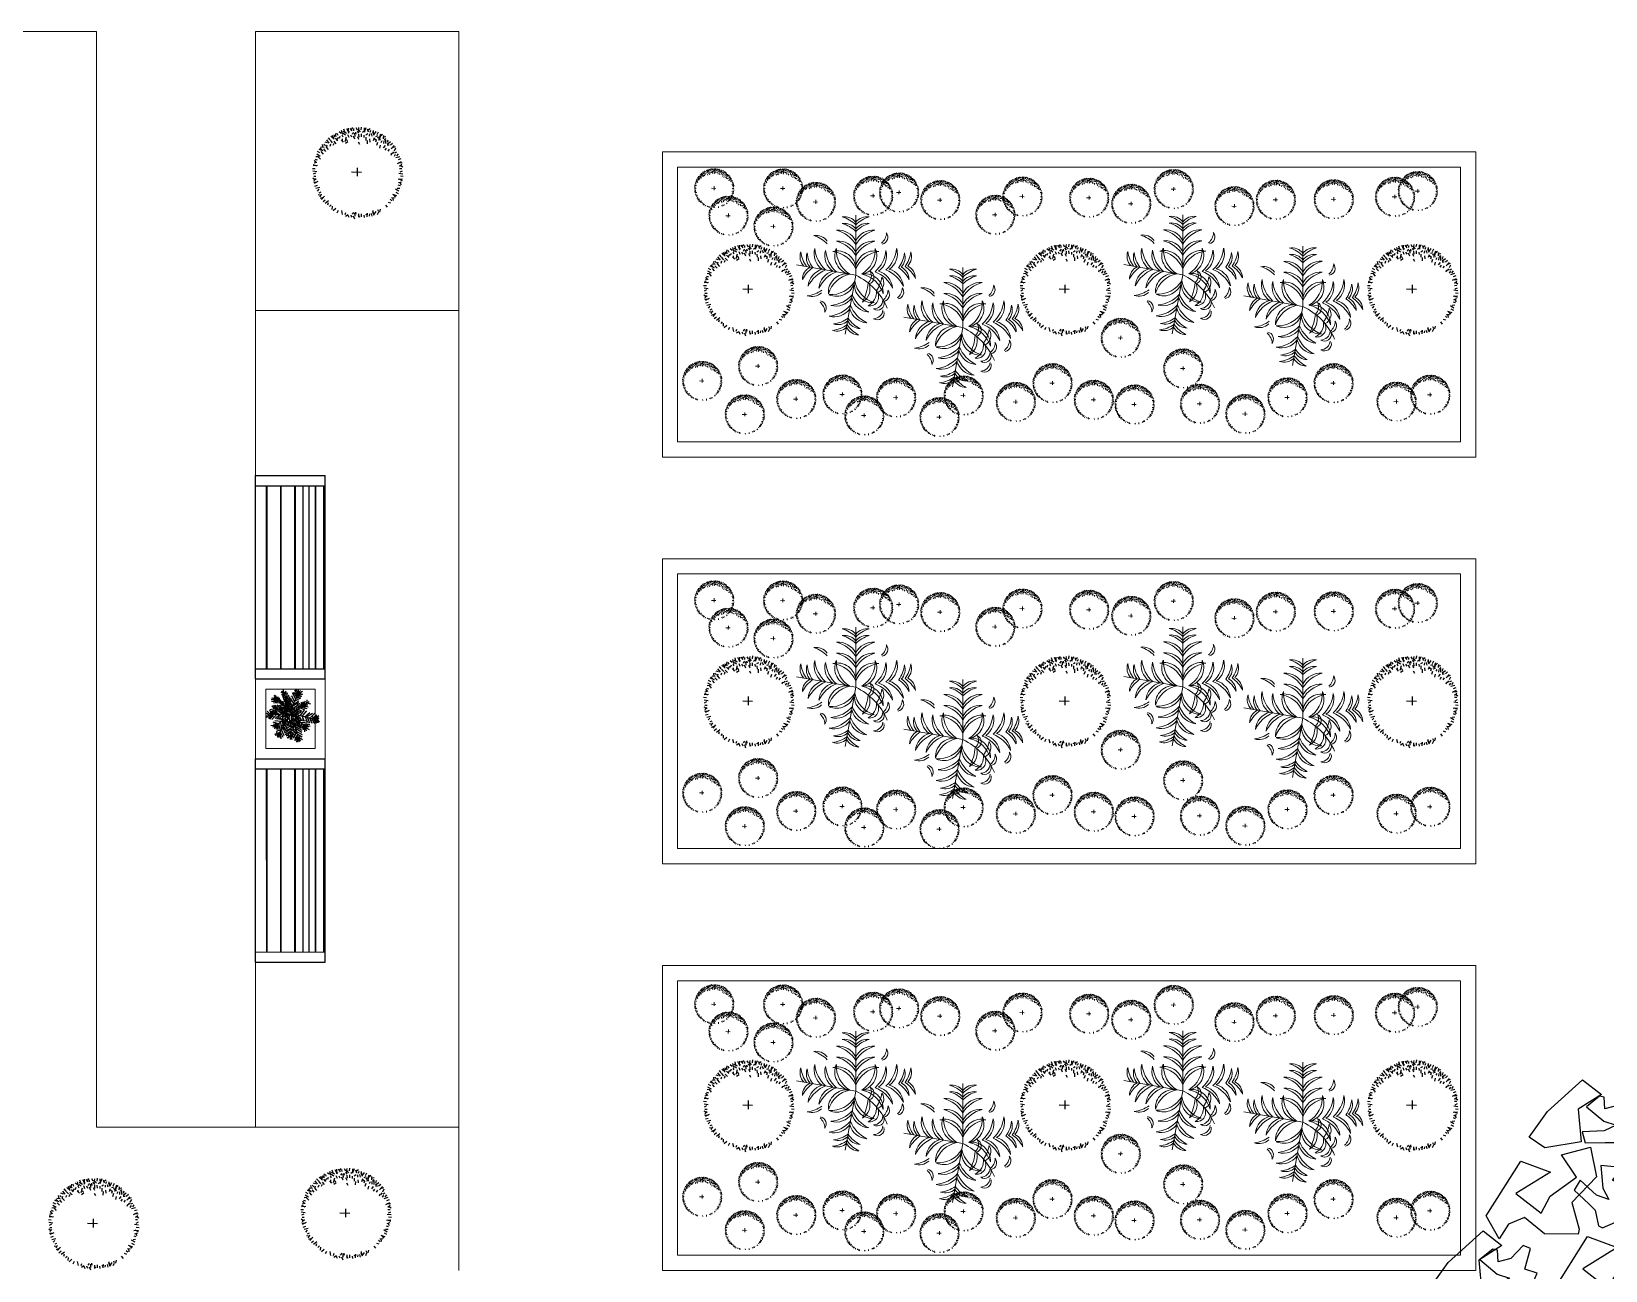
# Model space of a CAD drawing. Header units: millimetres. Extents: x 216896 to 446004, y 63591 to 243769.
# Drawn here: x 372649 to 388128, y 91321 to 103506 of the extents above; entities that cross this region are included whole.
import ezdxf

# ---------------------------------------------------------------- set-up
doc = ezdxf.new("R2010")
doc.units = ezdxf.units.MM
doc.layers.add('1_furn', color=26, linetype='Continuous')
doc.layers.add('concr. box', color=250, linetype='Continuous', lineweight=20)
doc.layers.add('trees 1', color=84, linetype='Continuous', lineweight=5)
doc.layers.add('green', color=7, linetype='Continuous', true_color=0x45e718)
doc.layers.add('trees', color=7, linetype='Continuous', true_color=0x547000)
doc.layers.add('line pedestr', color=7, linetype='Continuous', lineweight=5, true_color=0x1c1c1c)
doc.layers.add('trees 2', color=7, linetype='Continuous', lineweight=5, true_color=0x91c200)

# ---------------------------------------------------------------- blocks, each defined once
blk = doc.blocks.new('BRANCHO1', base_point=(16.66, 36.12))
for p, q in [((16.573, 36.1498), (16.6363, 36.2083)), ((16.6363, 36.2083), (16.6707, 36.1837)), ((16.7024, 36.1683), (16.6909, 36.2022)), ((16.6909, 36.2022), (16.7311, 36.2022)), ((16.7311, 36.2022), (16.7283, 36.1621)), ((16.6707, 36.1837), (16.619, 36.1683)), ((16.619, 36.1683), (16.6449, 36.1344)), ((16.6622, 36.1529), (16.7024, 36.1683)), ((16.5817, 36.1159), (16.573, 36.1498)), ((16.6449, 36.1344), (16.6622, 36.1529)), ((16.7283, 36.1621), (16.688, 36.1375)), ((16.5989, 36.1313), (16.5817, 36.1159)), ((16.6219, 36.1344), (16.5989, 36.1313)), ((16.642, 36.1067), (16.6219, 36.1344)), ((16.688, 36.1375), (16.688, 36.1005)), ((16.6851, 36.0944), (16.642, 36.1067)), ((16.688, 36.1005), (16.6851, 36.0944))]:
    blk.add_line(p, q)
blk = doc.blocks.new('BRANCHO2', base_point=(16.83, 36.07))
for p, q in [((16.7826, 36.0972), (16.8244, 36.1012)), ((16.7857, 36.0721), (16.7826, 36.0972)), ((16.8244, 36.1012), (16.8867, 36.0942)), ((16.8867, 36.0942), (16.8887, 36.0624)), ((16.8235, 36.041), (16.7857, 36.0721)), ((16.8534, 36.0726), (16.8235, 36.041)), ((16.8887, 36.0624), (16.8534, 36.0726))]:
    blk.add_line(p, q)
blk = doc.blocks.new('BRANCHO3', base_point=(16.71, 35.96))
for p, q in [((16.6899, 36.0349), (16.6698, 36.0256)), ((16.6698, 36.0256), (16.687, 36.001)), ((16.6956, 36.0318), (16.6899, 36.0349)), ((16.6927, 36.0165), (16.6956, 36.0318)), ((16.7301, 36.0288), (16.71, 36.0165)), ((16.7243, 35.9979), (16.7387, 36.0226)), ((16.7387, 36.0226), (16.7301, 36.0288)), ((16.687, 36.001), (16.7014, 35.9918)), ((16.71, 36.0165), (16.6927, 36.0165)), ((16.6554, 35.9949), (16.6554, 35.9795)), ((16.6841, 35.9887), (16.6554, 35.9949)), ((16.6554, 35.9795), (16.6812, 35.9733)), ((16.7014, 35.9918), (16.6841, 35.9887)), ((16.7387, 35.9887), (16.7243, 35.9979)), ((16.7243, 35.9702), (16.7387, 35.9887)), ((16.6812, 35.9733), (16.6927, 35.9702)), ((16.6927, 35.9702), (16.7071, 35.9548)), ((16.7128, 35.9548), (16.7243, 35.9702)), ((16.7071, 35.9548), (16.7128, 35.9548))]:
    blk.add_line(p, q)
blk = doc.blocks.new('A$C1C0644A9')
at = {"color": 0, "linetype": 'ByBlock', "xscale": 12, "yscale": 12, "zscale": 12}
for name, p, rotation in [('BRANCHO3', (1.77, 6.02), 315.0000000000102), ('BRANCHO2', (-2.07, 6.02), 33.69006752598449), ('BRANCHO2', (3.81, 4.94), 33.69006752598449), ('BRANCHO3', (-1.95, 4.34), 315.0000000000102), ('BRANCHO2', (0.09, 4.82), 33.69006752598449), ('BRANCHO3', (2.37, 3.98), 315.0000000000102), ('BRANCHO2', (-4.23, 4.1), 33.69006752598449), ('BRANCHO3', (1.29, 3.5), 315.0000000000102), ('BRANCHO3', (3.21, 3.5), 315.0000000000102), ('BRANCHO3', (2.73, 2.9), 315.0000000000102), ('BRANCHO3', (4.05, 2.54), 315.0000000000102), ('BRANCHO2', (1.77, 2.78), 33.69006752598449), ('BRANCHO3', (-4.71, 1.22), 315.0000000000102), ('BRANCHO3', (-6.39, 1.1), 315.0000000000102), ('BRANCHO2', (5.85, 1.34), 33.69006752598449), ('BRANCHO3', (-2.79, 0.62), 315.0000000000102), ('BRANCHO2', (-5.55, 0.5), 33.69006752598449), ('BRANCHO3', (4.29, 0.02), 315.0000000000102), ('BRANCHO3', (5.61, -1.54), 315.0000000000102), ('BRANCHO2', (-1.71, -1.66), 33.69006752598449), ('BRANCHO3', (-1.35, -2.38), 315.0000000000102), ('BRANCHO3', (5.73, -2.5), 315.0000000000102), ('BRANCHO2', (-4.83, -2.62), 33.69006752598449), ('BRANCHO2', (5.13, -2.86), 33.69006752598449), ('BRANCHO2', (2.61, -4.66), 33.69006752598449), ('BRANCHO2', (-2.19, -5.26), 33.69006752598449), ('BRANCHO2', (2.85, -5.26), 33.69006752598449)]:
    blk.add_blockref(name, p, dxfattribs=dict(at, rotation=rotation))
for name, p in [('BRANCHO3', (1.17, 6.14)), ('BRANCHO3', (-1.23, 5.42)), ('BRANCHO3', (3.57, 5.42)), ('BRANCHO1', (1.77, 5.06)), ('BRANCHO1', (-2.67, 4.58)), ('BRANCHO1', (4.77, 4.1)), ('BRANCHO3', (0.93, 4.1)), ('BRANCHO3', (-3.51, 3.5)), ('BRANCHO3', (-4.83, 3.14)), ('BRANCHO1', (-1.95, 3.14)), ('BRANCHO3', (5.25, 2.9)), ('BRANCHO1', (-3.63, 2.3)), ('BRANCHO1', (-5.19, 1.94)), ('BRANCHO3', (5.61, 1.94)), ('BRANCHO1', (-1.47, 1.7)), ('BRANCHO1', (2.97, 1.46)), ('BRANCHO3', (4.65, 1.46)), ('BRANCHO2', (0.57, 1.1)), ('BRANCHO2', (-3.99, 0.74)), ('BRANCHO1', (3.09, 0.14)), ('BRANCHO3', (-5.07, -0.1)), ('BRANCHO1', (6.21, -0.1)), ('BRANCHO2', (-3.51, 0.02)), ('BRANCHO1', (-5.07, -0.94)), ('BRANCHO3', (-2.31, -0.82)), ('BRANCHO1', (5.01, -1.06)), ('BRANCHO2', (2.61, -0.94)), ('BRANCHO3', (-2.31, -1.66)), ('BRANCHO3', (-5.79, -2.38)), ('BRANCHO2', (-4.59, -1.78)), ('BRANCHO1', (3.93, -2.38)), ('BRANCHO2', (-2.67, -2.38)), ('BRANCHO3', (-3.99, -3.34)), ('BRANCHO1', (-2.79, -3.7)), ('BRANCHO1', (-0.87, -3.94)), ('BRANCHO2', (3.93, -3.34)), ('BRANCHO1', (-4.83, -4.3)), ('BRANCHO2', (2.13, -3.94)), ('BRANCHO3', (3.93, -4.66)), ('BRANCHO1', (-3.27, -5.02)), ('BRANCHO3', (-1.11, -5.5)), ('BRANCHO3', (-0.39, -6.1)), ('BRANCHO2', (0.57, -5.86))]:
    blk.add_blockref(name, p, dxfattribs=at)
blk = doc.blocks.new('arbor2')
at = {"color": 0}
for p, q in [((-0.293, 0.325), (-0.286, 0.295)), ((-0.286, 0.339), (-0.258, 0.319)), ((-0.253, 0.308), (-0.272, 0.347)), ((-0.236, 0.344), (-0.252, 0.367)), ((-0.202, 0.344), (-0.227, 0.376)), ((-0.201, 0.363), (-0.202, 0.388)), ((-0.168, 0.375), (-0.178, 0.394)), ((-0.146, 0.414), (-0.151, 0.384)), ((-0.134, 0.423), (-0.115, 0.394)), ((-0.086, 0.409), (-0.092, 0.437)), ((-0.034, 0.436), (-0.053, 0.401)), ((-0.011, 0.412), (-0.013, 0.433)), ((-0.003, 0.444), (0.017, 0.422)), ((0.035, 0.449), (0.017, 0.426)), ((0.062, 0.439), (0.046, 0.421)), ((0.057, 0.408), (0.066, 0.388)), ((0.093, 0.45), (0.074, 0.424)), ((0.088, 0.422), (0.079, 0.391)), ((0.094, 0.399), (0.085, 0.38)), ((0.116, 0.401), (0.133, 0.419)), ((0.128, 0.421), (0.119, 0.39)), ((0.151, 0.41), (0.143, 0.382)), ((0.18, 0.409), (0.171, 0.388)), ((0.186, 0.379), (0.202, 0.363)), ((0.206, 0.396), (0.199, 0.362)), ((0.224, 0.383), (0.222, 0.362)), ((0.251, 0.376), (0.238, 0.353)), ((0.269, 0.364), (0.247, 0.334)), ((0.256, 0.344), (0.247, 0.321)), ((0.264, 0.361), (0.276, 0.322)), ((0.285, 0.301), (0.298, 0.317)), ((0.296, 0.348), (0.302, 0.321)), ((0.314, 0.318), (0.312, 0.289)), ((-0.41, 0.164), (-0.383, 0.173)), ((-0.395, 0.187), (-0.378, 0.162)), ((-0.394, 0.202), (-0.36, 0.195)), ((-0.352, 0.187), (-0.385, 0.215)), ((-0.35, 0.226), (-0.373, 0.241)), ((-0.319, 0.239), (-0.354, 0.259)), ((-0.325, 0.257), (-0.335, 0.279)), ((-0.316, 0.309), (-0.287, 0.308)), ((-0.299, 0.281), (-0.315, 0.294)), ((0.348, 0.238), (0.371, 0.254)), ((0.367, 0.203), (0.392, 0.204)), ((0.38, 0.17), (0.398, 0.18)), ((0.412, 0.175), (0.399, 0.148)), ((-0.442, -0.007), (-0.42, 0.012)), ((-0.441, 0.035), (-0.407, 0.041)), ((-0.397, 0.036), (-0.438, 0.051)), ((-0.41, 0.074), (-0.437, 0.079)), ((-0.437, 0.02), (-0.411, 0.004)), ((-0.386, 0.098), (-0.426, 0.102)), ((-0.398, 0.112), (-0.417, 0.129)), ((-0.384, 0.144), (-0.404, 0.15)), ((0.039, -0.009), (-0.056, 0.013)), ((0.01, 0.036), (-0.012, -0.045)), ((0.387, 0.117), (0.431, 0.12)), ((0.418, 0.148), (0.388, 0.153)), ((0.428, 0.136), (0.398, 0.118)), ((0.401, 0.057), (0.44, 0.068)), ((0.413, 0.088), (0.441, 0.094)), ((0.416, 0.013), (0.437, 0.015)), ((0.417, 0.049), (0.441, 0.04)), ((0.448, 0.005), (0.427, -0.015)), ((-0.411, -0.051), (-0.434, -0.042)), ((-0.407, -0.09), (-0.434, -0.096)), ((-0.394, -0.059), (-0.433, -0.07)), ((-0.41, -0.015), (-0.431, -0.017)), ((-0.38, -0.119), (-0.424, -0.122)), ((-0.421, -0.138), (-0.392, -0.12)), ((-0.385, -0.032), (-0.412, -0.05)), ((-0.412, -0.15), (-0.381, -0.155)), ((-0.406, -0.177), (-0.393, -0.151)), ((-0.37, -0.089), (-0.397, -0.106)), ((-0.353, -0.121), (-0.38, -0.139)), ((-0.333, -0.145), (-0.36, -0.163)), ((0.39, -0.146), (0.41, -0.152)), ((0.393, -0.1), (0.433, -0.104)), ((0.403, -0.039), (0.444, -0.053)), ((0.405, -0.114), (0.423, -0.131)), ((0.448, -0.037), (0.414, -0.043)), ((0.416, -0.076), (0.444, -0.081)), ((0.443, -0.022), (0.417, -0.006)), ((-0.373, -0.172), (-0.391, -0.182)), ((-0.36, -0.205), (-0.385, -0.206)), ((-0.342, -0.207), (-0.374, -0.232)), ((-0.342, -0.24), (-0.365, -0.256)), ((-0.36, -0.163), (-0.359, -0.185)), ((-0.306, -0.257), (-0.345, -0.276)), ((-0.312, -0.219), (-0.339, -0.237)), ((-0.336, -0.29), (-0.317, -0.262)), ((-0.328, -0.181), (-0.326, -0.203)), ((-0.323, -0.297), (-0.293, -0.29)), ((-0.319, -0.269), (-0.301, -0.298)), ((-0.307, -0.32), (-0.306, -0.291)), ((-0.275, -0.22), (-0.302, -0.237)), ((-0.299, -0.198), (-0.297, -0.22)), ((-0.269, -0.252), (-0.296, -0.27)), ((-0.279, -0.303), (-0.292, -0.319)), ((-0.271, -0.283), (-0.278, -0.256)), ((-0.258, -0.28), (-0.256, -0.302)), ((-0.226, -0.301), (-0.241, -0.316)), ((-0.209, -0.253), (-0.236, -0.27)), ((-0.232, -0.28), (-0.223, -0.256)), ((-0.174, -0.275), (-0.2, -0.289)), ((-0.197, -0.28), (-0.199, -0.26)), ((-0.197, -0.29), (-0.195, -0.312)), ((-0.188, -0.248), (-0.169, -0.27)), ((-0.11, -0.309), (-0.13, -0.335)), ((-0.07, -0.292), (-0.053, -0.274)), ((0.021, -0.297), (0.013, -0.33)), ((0.114, -0.308), (0.116, -0.34)), ((0.151, -0.288), (0.15, -0.318)), ((0.184, -0.301), (0.196, -0.328)), ((0.207, -0.283), (0.214, -0.306)), ((0.237, -0.282), (0.244, -0.304)), ((0.275, -0.252), (0.276, -0.274)), ((0.286, -0.267), (0.293, -0.289)), ((0.3, -0.327), (0.293, -0.297)), ((0.305, -0.283), (0.322, -0.296)), ((0.309, -0.248), (0.316, -0.271)), ((0.325, -0.241), (0.36, -0.261)), ((0.331, -0.259), (0.341, -0.282)), ((0.356, -0.228), (0.38, -0.243)), ((0.358, -0.189), (0.391, -0.218)), ((0.4, -0.204), (0.367, -0.197)), ((0.402, -0.189), (0.384, -0.164)), ((0.417, -0.166), (0.389, -0.176)), ((-0.254, -0.329), (-0.277, -0.339)), ((-0.237, -0.323), (-0.257, -0.358)), ((-0.204, -0.344), (-0.24, -0.353)), ((-0.224, -0.354), (-0.239, -0.378)), ((-0.21, -0.324), (-0.234, -0.333)), ((-0.184, -0.356), (-0.213, -0.389)), ((-0.2, -0.398), (-0.192, -0.364)), ((-0.187, -0.352), (-0.182, -0.372)), ((-0.169, -0.31), (-0.186, -0.334)), ((-0.185, -0.4), (-0.16, -0.382)), ((-0.162, -0.415), (-0.171, -0.387)), ((-0.142, -0.321), (-0.158, -0.338)), ((-0.142, -0.388), (-0.148, -0.408)), ((-0.146, -0.351), (-0.137, -0.372)), ((-0.109, -0.403), (-0.127, -0.421)), ((-0.115, -0.337), (-0.125, -0.368)), ((-0.109, -0.36), (-0.118, -0.379)), ((-0.086, -0.376), (-0.106, -0.393)), ((-0.074, -0.393), (-0.105, -0.414)), ((-0.096, -0.391), (-0.1, -0.431)), ((-0.07, -0.318), (-0.089, -0.34)), ((-0.075, -0.339), (-0.084, -0.369)), ((-0.072, -0.414), (-0.076, -0.442)), ((-0.052, -0.349), (-0.061, -0.377)), ((-0.056, -0.395), (-0.043, -0.412)), ((-0.034, -0.401), (-0.048, -0.442)), ((-0.033, -0.446), (-0.038, -0.412)), ((-0.024, -0.35), (-0.032, -0.372)), ((-0.018, -0.441), (-0.002, -0.415)), ((-0.017, -0.38), (-0.002, -0.396)), ((0.009, -0.446), (-0.01, -0.424)), ((0.002, -0.328), (-0.007, -0.359)), ((0.017, -0.414), (0.02, -0.435)), ((0.021, -0.376), (0.018, -0.397)), ((0.043, -0.322), (0.032, -0.35)), ((0.048, -0.383), (0.034, -0.406)), ((0.065, -0.395), (0.043, -0.425)), ((0.053, -0.415), (0.044, -0.439)), ((0.061, -0.399), (0.072, -0.437)), ((0.07, -0.346), (0.072, -0.375)), ((0.075, -0.366), (0.098, -0.355)), ((0.083, -0.39), (0.1, -0.402)), ((0.092, -0.411), (0.098, -0.439)), ((0.097, -0.337), (0.097, -0.36)), ((0.1, -0.391), (0.113, -0.375)), ((0.114, -0.363), (0.134, -0.373)), ((0.122, -0.385), (0.124, -0.428)), ((0.14, -0.425), (0.122, -0.396)), ((0.128, -0.375), (0.126, -0.404)), ((0.148, -0.346), (0.153, -0.367)), ((0.152, -0.416), (0.157, -0.386)), ((0.179, -0.41), (0.153, -0.397)), ((0.176, -0.344), (0.171, -0.37)), ((0.174, -0.377), (0.184, -0.396)), ((0.196, -0.349), (0.186, -0.384)), ((0.208, -0.365), (0.208, -0.39)), ((0.209, -0.346), (0.234, -0.378)), ((0.211, -0.338), (0.231, -0.343)), ((0.242, -0.346), (0.259, -0.369)), ((0.259, -0.31), (0.279, -0.349)), ((0.292, -0.341), (0.264, -0.321))]:
    blk.add_line(p, q, dxfattribs=at)
blk = doc.blocks.new('arber')
at = {"layer": 'trees 2'}
for p, q in [((-0.1, 0.15), (-0.107, 0.161)), ((-0.085, 0.151), (-0.096, 0.164)), ((-0.085, 0.159), (-0.085, 0.17)), ((-0.07, 0.164), (-0.074, 0.172)), ((-0.06, 0.181), (-0.062, 0.168)), ((-0.055, 0.185), (-0.047, 0.173)), ((-0.034, 0.179), (-0.037, 0.191)), ((-0.017, 0.181), (-0.013, 0.191)), ((-0.001, 0.18), (-0.002, 0.19)), ((0.003, 0.195), (0.011, 0.185)), ((0.055, 0.175), (0.062, 0.183)), ((0.095, 0.173), (0.091, 0.159)), ((-0.191, -0.004), (-0.181, 0.005)), ((-0.19, 0.014), (-0.175, 0.017)), ((-0.176, 0.032), (-0.189, 0.034)), ((-0.171, 0.015), (-0.189, 0.021)), ((-0.188, 0.008), (-0.177, 0.001)), ((-0.166, 0.042), (-0.184, 0.044)), ((-0.171, 0.048), (-0.179, 0.056)), ((-0.177, 0.071), (-0.165, 0.075)), ((-0.165, 0.062), (-0.174, 0.065)), ((-0.17, 0.081), (-0.162, 0.07)), ((-0.169, 0.088), (-0.155, 0.085)), ((-0.151, 0.081), (-0.165, 0.094)), ((-0.15, 0.099), (-0.161, 0.105)), ((-0.136, 0.104), (-0.152, 0.113)), ((-0.139, 0.112), (-0.144, 0.122)), ((-0.135, 0.135), (-0.122, 0.135)), ((-0.128, 0.123), (-0.135, 0.129)), ((-0.125, 0.142), (-0.122, 0.129)), ((-0.122, 0.148), (-0.11, 0.139)), ((-0.107, 0.135), (-0.116, 0.152)), ((0.021, -0.005), (-0.021, 0.005)), ((0.008, 0.015), (-0.001, -0.021)), ((0.119, 0.143), (0.129, 0.147)), ((0.129, 0.132), (0.135, 0.139)), ((0.142, 0.139), (0.141, 0.126)), ((0.157, 0.104), (0.167, 0.111)), ((0.165, 0.089), (0.176, 0.089)), ((0.171, 0.074), (0.179, 0.078)), ((0.188, 0.064), (0.174, 0.066)), ((0.174, 0.051), (0.193, 0.052)), ((0.192, 0.059), (0.179, 0.051)), ((0.185, 0.076), (0.18, 0.064)), ((0.18, 0.024), (0.197, 0.029)), ((0.186, 0.038), (0.198, 0.04)), ((0.187, 0.021), (0.198, 0.017)), ((0.187, 0.005), (0.196, 0.006)), ((0.201, 0.001), (0.192, -0.007)), ((-0.177, -0.023), (-0.187, -0.019)), ((-0.17, -0.027), (-0.187, -0.032)), ((-0.175, -0.041), (-0.187, -0.043)), ((-0.177, -0.008), (-0.186, -0.009)), ((-0.164, -0.053), (-0.183, -0.055)), ((-0.181, -0.062), (-0.169, -0.054)), ((-0.165, -0.015), (-0.177, -0.023)), ((-0.177, -0.067), (-0.164, -0.069)), ((-0.175, -0.079), (-0.169, -0.067)), ((-0.159, -0.04), (-0.171, -0.048)), ((-0.16, -0.077), (-0.168, -0.081)), ((-0.155, -0.091), (-0.166, -0.092)), ((-0.151, -0.054), (-0.163, -0.062)), ((-0.147, -0.092), (-0.161, -0.103)), ((-0.147, -0.107), (-0.157, -0.114)), ((-0.143, -0.065), (-0.155, -0.073)), ((-0.155, -0.073), (-0.154, -0.082)), ((-0.131, -0.114), (-0.148, -0.123)), ((-0.133, -0.097), (-0.145, -0.105)), ((-0.144, -0.129), (-0.135, -0.116)), ((-0.14, -0.08), (-0.14, -0.09)), ((-0.138, -0.132), (-0.125, -0.129)), ((-0.131, -0.142), (-0.131, -0.129)), ((-0.117, -0.098), (-0.129, -0.105)), ((-0.128, -0.088), (-0.127, -0.098)), ((-0.114, -0.112), (-0.126, -0.12)), ((-0.119, -0.134), (-0.125, -0.141)), ((-0.108, -0.146), (-0.118, -0.15)), ((-0.109, -0.124), (-0.109, -0.134)), ((-0.1, -0.143), (-0.109, -0.159)), ((-0.096, -0.133), (-0.102, -0.14)), ((-0.086, -0.152), (-0.102, -0.156)), ((-0.088, -0.112), (-0.1, -0.12)), ((-0.088, -0.144), (-0.099, -0.147)), ((-0.073, -0.122), (-0.084, -0.128)), ((-0.083, -0.129), (-0.082, -0.138)), ((-0.07, -0.137), (-0.078, -0.148)), ((-0.059, -0.142), (-0.065, -0.15)), ((-0.045, -0.137), (-0.053, -0.148)), ((-0.047, -0.149), (-0.051, -0.163)), ((-0.027, -0.141), (-0.035, -0.151)), ((-0.029, -0.15), (-0.033, -0.163)), ((-0.019, -0.155), (-0.023, -0.167)), ((0.005, -0.145), (0.001, -0.159)), ((0.023, -0.143), (0.018, -0.155)), ((0.035, -0.153), (0.035, -0.166)), ((0.047, -0.149), (0.046, -0.159)), ((0.054, -0.136), (0.055, -0.15)), ((0.069, -0.153), (0.071, -0.162)), ((0.07, -0.128), (0.07, -0.141)), ((0.081, -0.152), (0.079, -0.164)), ((0.085, -0.133), (0.09, -0.145)), ((0.09, -0.154), (0.086, -0.17)), ((0.095, -0.125), (0.098, -0.135)), ((0.096, -0.153), (0.107, -0.167)), ((0.097, -0.15), (0.106, -0.152)), ((0.108, -0.125), (0.111, -0.135)), ((0.111, -0.153), (0.118, -0.163)), ((0.118, -0.137), (0.126, -0.155)), ((0.132, -0.151), (0.12, -0.142)), ((0.125, -0.112), (0.125, -0.122)), ((0.13, -0.118), (0.133, -0.128)), ((0.136, -0.145), (0.133, -0.132)), ((0.146, -0.138), (0.133, -0.137)), ((0.138, -0.126), (0.145, -0.131)), ((0.14, -0.11), (0.143, -0.12)), ((0.147, -0.107), (0.162, -0.116)), ((0.15, -0.115), (0.154, -0.125)), ((0.161, -0.084), (0.176, -0.097)), ((0.161, -0.101), (0.171, -0.108)), ((0.18, -0.091), (0.165, -0.087)), ((0.181, -0.084), (0.173, -0.073)), ((0.187, -0.074), (0.175, -0.078)), ((0.176, -0.065), (0.184, -0.068)), ((0.177, -0.045), (0.194, -0.047)), ((0.181, -0.018), (0.199, -0.024)), ((0.182, -0.051), (0.19, -0.058)), ((0.201, -0.017), (0.186, -0.02)), ((0.187, -0.034), (0.199, -0.036)), ((0.199, -0.011), (0.188, -0.004)), ((-0.095, -0.157), (-0.101, -0.167)), ((-0.077, -0.158), (-0.09, -0.172)), ((-0.084, -0.176), (-0.081, -0.161)), ((-0.079, -0.156), (-0.076, -0.165)), ((-0.077, -0.177), (-0.066, -0.169)), ((-0.067, -0.183), (-0.072, -0.171)), ((-0.059, -0.172), (-0.061, -0.181)), ((-0.06, -0.156), (-0.056, -0.164)), ((-0.044, -0.178), (-0.052, -0.186)), ((-0.044, -0.159), (-0.048, -0.168)), ((-0.034, -0.166), (-0.043, -0.174)), ((-0.029, -0.174), (-0.042, -0.183)), ((-0.038, -0.173), (-0.04, -0.19)), ((-0.028, -0.183), (-0.03, -0.195)), ((-0.021, -0.175), (-0.015, -0.182)), ((-0.011, -0.177), (-0.017, -0.195)), ((-0.011, -0.197), (-0.013, -0.182)), ((-0.007, -0.155), (-0.01, -0.164)), ((-0.004, -0.168), (0.003, -0.175)), ((-0.004, -0.195), (0.003, -0.184)), ((0.008, -0.197), (-0.001, -0.188)), ((0.011, -0.183), (0.012, -0.192)), ((0.013, -0.166), (0.012, -0.175)), ((0.025, -0.169), (0.019, -0.179)), ((0.032, -0.175), (0.023, -0.188)), ((0.027, -0.184), (0.023, -0.194)), ((0.031, -0.176), (0.036, -0.193)), ((0.04, -0.172), (0.048, -0.178)), ((0.044, -0.182), (0.047, -0.194)), ((0.054, -0.161), (0.063, -0.165)), ((0.057, -0.17), (0.059, -0.189)), ((0.066, -0.188), (0.057, -0.175)), ((0.071, -0.184), (0.073, -0.171)), ((0.083, -0.181), (0.071, -0.176)), ((0.081, -0.167), (0.085, -0.175)), ((0.095, -0.161), (0.096, -0.172))]:
    blk.add_line(p, q, dxfattribs=at)
blk = doc.blocks.new('plant22')
at = {"layer": 'trees 1'}
for p in [(0.051, 0.588), (-0.588, 0.051), (-0.153, -0.57)]:
    blk.add_line(p, (0, 0), dxfattribs=at)
for centre, radius, start, end in [((-0.201, 0.234), 0.307, 39.0763, 68.3794), ((-0.077, 0.383), 0.136, 31.29, 94.6243), ((-0.071, 0.447), 0.136, 31.29, 94.6243), ((-0.195, 0.298), 0.307, 39.0763, 68.3794), ((0.238, 0.195), 0.307, 101.6207, 130.9237), ((0.142, 0.364), 0.136, 75.3757, 138.7101), ((0.244, 0.259), 0.307, 101.6207, 130.9237), ((0.148, 0.428), 0.136, 75.3757, 138.7101), ((-0.397, 0.183), 0.136, 31.29, 94.6243), ((-0.521, 0.034), 0.307, 39.0763, 68.3794), ((-0.338, 0.478), 0.148, 296.7894, 340.382), ((-0.264, 0.402), 0.0679, 266.2525, 25.258), ((-0.157, 0.161), 0.189, 20.2489, 90.3937), ((-0.266, 0.052), 0.316, 26.3712, 70.0366), ((-0.257, 0.159), 0.316, 26.3712, 70.0366), ((-0.148, 0.268), 0.189, 20.2489, 90.3937), ((0.271, 0.005), 0.316, 99.9635, 143.6288), ((0.183, 0.131), 0.189, 79.6063, 149.7511), ((0.281, 0.112), 0.316, 99.9635, 143.6288), ((0.192, 0.238), 0.189, 79.6063, 149.7511), ((0.301, 0.304), 0.0673, 332.0578, 107.8533), ((0.254, 0.277), 0.0945, 350.1845, 73.654), ((-0.364, 0.142), 0.136, 165.3757, 228.7101), ((-0.195, 0.238), 0.307, 191.6207, 220.9237), ((-0.238, 0.192), 0.189, 169.6063, 239.7511), ((-0.112, 0.281), 0.316, 189.9635, 233.6288), ((-0.131, 0.183), 0.189, 169.6063, 239.7511), ((-0.005, 0.271), 0.316, 189.9635, 233.6288), ((-0.039, 0.186), 0.184, 161.3654, 261.5741), ((0.065, 0.254), 0.278, 181.8122, 243.3336), ((-0.177, 0.071), 0.184, 358.426, 98.6346), ((-0.261, -0.02), 0.278, 16.6665, 78.1878), ((-0.116, 0.627), 0.637, 280.4772, 321.6585), ((0.186, 0.039), 0.184, 71.3654, 171.5741), ((0.254, -0.065), 0.278, 91.8122, 153.3336), ((0.022, 0.132), 0.153, 326.4477, 44.3673), ((-0.354, 0.125), 0.498, 350.4008, 13.1391), ((0.098, 0.148), 0.147, 338.7537, 49.0971), ((0.185, 0.17), 0.0904, 303.8744, 83.9763), ((0.276, 0.211), 0.0673, 332.0578, 107.8533), ((0.229, 0.184), 0.0945, 350.1845, 73.654), ((0.2, 0.087), 0.148, 349.618, 33.2107), ((0.303, 0.115), 0.0679, 304.742, 63.7476), ((-0.446, -0.071), 0.136, 121.29, 184.6243), ((-0.296, -0.195), 0.307, 129.0763, 158.3794), ((-0.383, -0.077), 0.136, 121.29, 184.6243), ((-0.234, -0.201), 0.307, 129.0763, 158.3794), ((-0.268, -0.148), 0.189, 110.2489, 180.3937), ((-0.159, -0.257), 0.316, 116.3712, 160.0366), ((-0.161, -0.157), 0.189, 110.2489, 180.3937), ((-0.052, -0.266), 0.316, 116.3712, 160.0366), ((-0.071, -0.177), 0.184, 88.426, 188.6346), ((0.02, -0.261), 0.278, 106.6665, 168.1878), ((0.071, 0.252), 0.278, 266.6665, 328.1878), ((0.127, 0.142), 0.184, 248.426, 348.6346), ((0.115, -0.008), 0.0664, 279.2258, 60.1279), ((0.061, -0.009), 0.0921, 315.4398, 33.6694), ((0.14, 0.232), 0.316, 276.3712, 320.0366), ((0.205, 0.093), 0.189, 270.2489, 340.3937), ((-0.04, -0.01), 0.295, 352.5759, 20.8942), ((0.187, 0.03), 0.103, 309.9866, 49.4034), ((0.33, 0.029), 0.148, 349.618, 33.2107), ((0.433, 0.057), 0.0679, 304.742, 63.7476), ((-0.239, 0.108), 0.278, 261.8122, 323.3336), ((-0.19, -0.006), 0.184, 241.3654, 341.5741), ((0.162, -0.1), 0.184, 168.426, 268.6346), ((0.261, -0.026), 0.278, 186.6665, 248.1878), ((-0.148, -0.216), 0.278, 341.8122, 43.3336), ((-0.027, -0.188), 0.184, 321.3654, 61.5741), ((-0.088, -0.257), 0.316, 349.9635, 33.6288), ((0.061, -0.217), 0.189, 329.6063, 39.7511), ((0.238, 0.187), 0.316, 276.3712, 320.0366), ((0.009, -0.302), 0.316, 349.9635, 33.6288), ((0.302, 0.047), 0.189, 270.2489, 340.3937), ((0.158, -0.262), 0.189, 329.6063, 39.7511), ((0.288, 0.109), 0.307, 289.0763, 318.3794), ((0.386, -0.059), 0.136, 281.29, 344.6243), ((0.346, 0.082), 0.307, 289.0763, 318.3794), ((0.444, -0.086), 0.136, 281.29, 344.6243), ((-0.509, 0.037), 0.307, 271.6207, 300.9237), ((-0.444, -0.146), 0.136, 245.3757, 308.7101), ((-0.296, -0.062), 0.316, 269.9635, 313.6288), ((-0.268, 0.042), 0.316, 269.9635, 313.6288), ((-0.203, -0.098), 0.189, 249.6063, 319.7511), ((0.225, -0.202), 0.316, 196.3712, 240.0366), ((0.127, -0.186), 0.189, 190.2489, 260.3937), ((0.253, -0.098), 0.316, 196.3712, 240.0366), ((0.102, -0.291), 0.307, 351.6207, 20.9237), ((0.293, -0.258), 0.136, 325.3757, 28.7101), ((0.16, -0.318), 0.307, 351.6207, 20.9237), ((0.351, -0.285), 0.136, 325.3757, 28.7101), ((-0.231, -0.201), 0.189, 249.6063, 319.7511), ((-0.268, -0.151), 0.307, 271.6207, 300.9237), ((-0.203, -0.333), 0.136, 245.3757, 308.7101), ((0.009, -0.39), 0.136, 201.29, 264.6243), ((0.157, -0.265), 0.307, 209.0763, 238.3794), ((0.099, -0.29), 0.189, 190.2489, 260.3937), ((0.04, -0.452), 0.148, 349.618, 33.2107), ((0.143, -0.424), 0.0679, 304.742, 63.7476), ((-0.285, -0.214), 0.307, 271.6207, 300.9237), ((-0.22, -0.396), 0.136, 245.3757, 308.7101), ((-0.008, -0.453), 0.136, 201.29, 264.6243), ((0.14, -0.328), 0.307, 209.0763, 238.3794)]:
    blk.add_arc(centre, radius, start, end, dxfattribs=at)
blk = doc.blocks.new('A$C47DD4A19')
at = {"color": 0}
for p, q in [((-3.43, 2.96), (-3.74, 3.56)), ((-3.38, 2.86), (-3.34, 3.87)), ((-3.02, 2.67), (-3.04, 3.83)), ((-2.71, 2.37), (-2.68, 3.58)), ((-2.35, 2.08), (-2.33, 3.59)), ((-0.66, 2.86), (-1.47, 3.6)), ((-1.38, 4.11), (-0.66, 3.21)), ((-0.73, 4.32), (-1.34, 4.51)), ((-0.62, 3.87), (-1.29, 4.41)), ((-0.63, 4.47), (-1.23, 3.86)), ((-0.58, 4.22), (-0.95, 5.02)), ((-0.62, 3.77), (-0.94, 4.57)), ((-0.67, 3.77), (-0.81, 3.26)), ((-0.73, 4.12), (-0.08, 4.33)), ((-0.68, 4.12), (-0.24, 4.78)), ((-0.67, 3.72), (-0.64, 4.73)), ((-0.67, 3.67), (-0.23, 4.23)), ((-0.05, -0.05), (-0.67, 3.77)), ((-0.63, 4.37), (-0.22, 3.73)), ((-0.6, 2.81), (-0.17, 4.08)), ((-0.11, 3.43), (-0.55, 2.41)), ((-0.53, 4.38), (-0.49, 4.98)), ((-0.22, 4.08), (-0.11, 3.43)), ((-0.17, 4.08), (-0.22, 4.08)), ((-0.05, 0.2), (1.39, 4.11)), ((0.67, 2.13), (0.59, 3.49)), ((0.68, 4.09), (0.96, 2.84)), ((1.44, 4.06), (0.79, 3.79)), ((1.01, 2.74), (0.83, 4.3)), ((1.34, 4.06), (0.83, 4.25)), ((1.44, 4.01), (0.94, 3.9)), ((1.44, 3.96), (0.99, 3.65)), ((1.27, 4.91), (1.01, 2.74)), ((1.06, 2.94), (2.2, 3.57)), ((1.08, 4.66), (1.49, 3.96)), ((2.4, 4.12), (1.25, 3.5)), ((1.34, 3.8), (1.27, 4.91)), ((1.29, 4.21), (1.8, 3.46)), ((1.39, 4.06), (1.65, 3.46)), ((1.49, 4.06), (1.43, 4.66)), ((1.44, 4.16), (1.94, 4.57)), ((1.44, 3.96), (2.34, 4.43)), ((1.44, 3.96), (1.95, 3.97)), ((1.44, 3.91), (1.5, 3.35)), ((1.49, 4.11), (2.04, 4.62)), ((-4.04, 0.28), (-4.58, -0.28)), ((-4.54, 0.22), (-3.38, 0.14)), ((-3.93, 0.13), (-4.35, 0.83)), ((-3.38, 2.86), (-4.33, 2.9)), ((-2.76, 2.42), (-4.17, 2.4)), ((-4.04, 3.25), (-3.23, 2.97)), ((-3.18, 0.2), (-4.04, 0.28)), ((-3.33, 0.14), (-4.03, -0.12)), ((-3.28, 0.29), (-4, 0.79)), ((-3.43, 2.91), (-3.93, 2.65)), ((-2.98, 0.15), (-3.87, -0.57)), ((-3.77, -0.47), (-3.13, 0.15)), ((-2.46, 2.22), (-3.76, 2)), ((-3.23, 0.19), (-3.69, 0.59)), ((-3.48, 2.96), (-3.62, 2.36)), ((-2.72, 0.15), (-3.59, 0.79)), ((-3.23, 0.09), (-3.59, 0.79)), ((-2.47, 0.16), (-3.46, -0.77)), ((-3.08, 0.3), (-3.44, 0.85)), ((-3.43, 2.96), (-3.07, 2.42)), ((-3.38, 2.96), (-2.88, 3.07)), ((-3.38, 2.91), (-2.92, 2.72)), ((-1.44, 1.44), (-3.38, 2.81)), ((-3.31, 1.76), (-1.95, 1.78)), ((-3.23, 2.97), (-3.27, 2.36)), ((-3.23, 2.97), (-2.58, 3.18)), ((-3.23, 0.19), (-2.94, 0.96)), ((-0.1, -0.1), (-3.23, 0.19)), ((-3.18, 0.25), (-2.63, 0.31)), ((-3.18, 0.2), (-3.16, -0.61)), ((-3.14, 0.85), (-2.22, 0.16)), ((-3.13, 2.97), (-2.62, 2.68)), ((-3.13, 0.15), (-2.78, 0.71)), ((-3.13, 0.25), (-2.72, -0.25)), ((-2.27, 0.11), (-2.86, -0.76)), ((-1.49, 1.33), (-2.75, 1.46)), ((-1.71, -0.08), (-2.64, 0.96)), ((-2.49, 1.12), (-1.13, 1.09)), ((-1.71, 0.07), (-2.25, -0.8)), ((-2.19, 1.02), (-1.31, 0.03)), ((-1.93, 0.67), (-0.51, 0.55)), ((-1.85, 1.78), (-1.92, 3.09)), ((-0.86, -0.07), (-1.53, 0.78)), ((-0.55, 2.51), (-1.52, 3.15)), ((-1.49, 1.44), (-1.46, 2.8)), ((0, 0), (-1.44, 1.44)), ((-0.39, 2.06), (-1.31, 2.6)), ((-0.43, 1.71), (-1.3, 2.24)), ((-0.33, 1.3), (-1.14, 1.79)), ((-1.07, 0.64), (-0.35, -0.06)), ((-1.03, 1.09), (-0.95, 2.45)), ((-0.32, 0.85), (-0.98, 1.29)), ((-0.67, 0.69), (-0.59, 1.85)), ((-0.45, 2.41), (-0.01, 3.23)), ((0.05, 3.02), (-0.44, 1.81)), ((-0.32, 1.15), (0.11, 2.22)), ((-0.31, 0.4), (-0.28, 1.46)), ((-0.28, 1.71), (0.11, 2.47)), ((-0.21, 0.5), (0.22, 1.57)), ((-0.15, -0.3), (4.3, 1.74)), ((-0.13, 1.71), (-0.01, 0.35)), ((-0.1, -0.05), (2.63, 2.47)), ((0.19, 0.86), (0.01, 2.27)), ((0.05, 0.3), (0.74, 0.82)), ((0.33, 1.42), (0.07, 2.02)), ((0.18, 1.01), (1.28, 1.58)), ((0.77, 2.18), (0.3, 2.98)), ((0.3, 2.78), (0.58, 1.57)), ((0.35, 0.06), (1.47, -0.28)), ((0.36, -0.35), (1.05, 0.22)), ((0.39, 0.56), (1.6, 0.58)), ((0.4, 0.46), (0.63, 1.42)), ((0.51, -0.44), (1.61, 0.28)), ((0.53, 1.52), (1.48, 2.04)), ((0.65, 0.11), (1.19, 1.08)), ((0.67, 2.18), (1.52, 2.19)), ((1.03, 1.83), (0.74, 0.92)), ((0.8, 0.17), (2.07, -0.11)), ((1.77, 2.6), (0.81, 2.48)), ((0.89, 0.87), (1.95, 1.14)), ((0.9, 0.27), (1.44, 1.08)), ((1.07, -0.43), (2.16, 0.29)), ((1.19, 1.18), (1.32, 2.19)), ((1.39, 1.33), (2.59, 1.71)), ((1.4, 0.58), (1.69, 1.44)), ((1.4, 0.48), (2.72, 0.1)), ((1.81, 2.9), (1.53, 1.59)), ((2.67, 0.2), (1.62, -0.63)), ((1.7, 0.63), (2.24, 1.75)), ((1.77, 2.6), (1.77, 2.6)), ((1.83, 1.8), (3.34, 2.23)), ((1.88, 1.9), (2.11, 3.01)), ((2, 0.69), (3.07, 0.31)), ((2.63, 2.52), (2.02, 2.56)), ((2.58, 2.51), (2.03, 2.1)), ((2.08, -0.57), (3.22, 0.31)), ((2.18, 2.1), (2.41, 3.12)), ((2.68, 2.52), (2.21, 3.01)), ((2.25, 0.85), (3.42, 0.51)), ((2.58, 2.57), (2.28, 1.96)), ((2.3, 0.9), (2.84, 1.97)), ((2.43, 2.31), (2.82, 3.17)), ((2.53, 2.31), (3.58, 2.63)), ((2.53, 2.51), (2.54, 1.86)), ((2.65, 1.11), (3.29, 2.23)), ((2.68, 2.32), (2.67, 3.17)), ((2.68, -0.61), (3.73, 0.12)), ((3.29, 2.17), (2.9, 1.11)), ((2.95, 1.06), (4.17, 0.63)), ((3.2, 1.37), (3.73, 2.59)), ((3.95, 1.63), (3.3, 1.72)), ((3.34, -0.85), (4.23, 0.02)), ((3.5, 1.42), (4.37, 1.03)), ((3.59, 2.23), (4.1, 1.69)), ((4.25, 1.74), (3.6, 1.78)), ((3.61, 0.87), (3.95, 1.63)), ((3.9, 1.63), (4.19, 2.69)), ((3.9, 1.63), (4.67, 1.24)), ((3.9, 1.63), (4.11, 1.03)), ((4, 1.63), (4.37, 1.03)), ((4.15, 1.59), (4.86, 1.85)), ((4.15, 1.69), (4.96, 1.55)), ((4.2, 1.74), (4.6, 2.3)), ((4.25, 1.74), (4.44, 2.3)), ((4.67, 1.24), (4.32, 0.93)), ((-3.92, -3.4), (-5.03, -3.26)), ((-3.67, -3.09), (-4.69, -2.96)), ((-3.97, -3.7), (-4.68, -3.26)), ((-3.23, -2.78), (-4.59, -2.4)), ((-0.2, -0.21), (-4.56, -4.16)), ((-3.92, -3.75), (-4.48, -3.1)), ((-4.27, -3.8), (-4.08, -3.25)), ((-4.02, -3.75), (-3.63, -2.89)), ((-3.99, -2.24), (-2.78, -2.32)), ((-2.53, -2.06), (-3.6, -1.78)), ((-3.37, -3.03), (-3.35, -4.34)), ((-3.22, -0.11), (-3.12, -0.41)), ((-1.99, -1.7), (-3.2, -1.17)), ((-3.03, -2.62), (-2.95, -3.98)), ((-1.64, -1.39), (-2.81, -0.86)), ((-2.55, -3.77), (-2.73, -2.32)), ((-0.96, -2.74), (-2.45, -3.67)), ((-1.15, -3.25), (-2.4, -4.02)), ((-2.33, -1.96), (-2.21, -3.26)), ((-1.14, -0.93), (-2.16, -0.64)), ((-2.06, -3.06), (-0.77, -2.23)), ((-1.36, -0.07), (-1.95, -0.89)), ((-1.71, -2.9), (-1.89, -1.65)), ((-0.57, -1.72), (-1.72, -2.4)), ((-0.96, -0.07), (-1.5, -0.93)), ((-0.79, -0.67), (-1.5, -0.43)), ((-1.44, -4.26), (0, 0)), ((-0.43, -1.22), (-1.43, -1.94)), ((-0.25, -0.16), (-1.26, -0.17)), ((-1.2, -3.3), (-0.63, -4.4)), ((-1.19, -0.98), (-1.12, -2.24)), ((-0.6, -0.01), (-1.14, -1.08)), ((-0.39, -0.81), (-1.13, -1.43)), ((-1, -3.04), (-0.53, -4.04)), ((-0.87, -2.03), (-0.79, -0.67)), ((-0.44, -3.69), (-0.81, -2.38)), ((-0.67, -2.18), (-0.19, -3.33)), ((-0.55, -0.41), (-0.53, -1.47)), ((0.13, -1.66), (-0.51, -2.63)), ((-0.47, -1.72), (-0.2, -2.78)), ((0.14, -2.27), (-0.4, -3.23)), ((0.35, -2.61), (-0.39, -3.79)), ((-0.38, -1.32), (-0.06, -2.37)), ((0.41, -3.12), (-0.38, -4.34)), ((-0.35, -0.16), (-0.23, -1.01)), ((0.07, -1.01), (-0.32, -1.92)), ((-0.1, -0.25), (0.02, -0.86)), ((-0.05, -0.15), (4, -0.94)), ((-0.05, -0.2), (2.24, -4.09)), ((4.64, -2.99), (0, -0.2)), ((0.01, -0.81), (1.1, -5.47)), ((0.02, -0.86), (0.01, -0.81)), ((0.17, -1.31), (1.05, -2.15)), ((0.24, -1.91), (1.06, -2.8)), ((1.32, -3.45), (0.4, -2.61)), ((0.42, -0.85), (0.49, -1.81)), ((0.46, -3.27), (1.43, -4.16)), ((0.6, -2.31), (0.68, -1.55)), ((0.68, -1.45), (1.49, -1.49)), ((0.84, -1.85), (0.75, -2.71)), ((0.82, -0.64), (1.19, -1.94)), ((0.89, -1.7), (2.05, -1.78)), ((0.97, -0.49), (1.69, -1.28)), ((1.02, -3.56), (1.15, -2.35)), ((1.1, -2.15), (2.25, -2.08)), ((1.56, -3), (1.18, -4.16)), ((1.23, -0.94), (2.23, -0.92)), ((1.25, -2.45), (2.41, -2.53)), ((1.6, -1.99), (1.33, -1.09)), ((1.44, -4.76), (1.77, -3.29)), ((1.56, -2.85), (2.77, -2.82)), ((1.57, -0.58), (2.04, -1.53)), ((1.63, -1.18), (2.64, -1.16)), ((1.67, -2.99), (2.88, -3.17)), ((1.85, -2.08), (1.84, -1.43)), ((1.94, -1.53), (3, -1.46)), ((2.03, -0.52), (2.4, -1.77)), ((2.26, -2.68), (2.2, -1.67)), ((2.28, -0.61), (2.8, -1.71)), ((2.55, -1.87), (3.76, -1.8)), ((2.66, -1.97), (2.67, -2.78)), ((2.83, -0.71), (3.26, -1.81)), ((3.03, -3.32), (2.91, -2.07)), ((3.21, -2.16), (4.57, -2.04)), ((3.24, -0.7), (3.61, -1.6)), ((3.42, -2.26), (3.54, -3.52)), ((3.44, -0.9), (4, -0.99)), ((4.15, -0.88), (3.5, -1.3)), ((4.25, -0.78), (3.59, -0.44)), ((3.95, -0.99), (3.59, -0.64)), ((3.64, -0.89), (4.06, -1.79)), ((3.82, -2.5), (3.9, -3.71)), ((3.95, -0.94), (3.83, -0.18)), ((3.9, -0.94), (3.86, -1.49)), ((3.9, -0.99), (4.8, -0.82)), ((3.9, -0.84), (4.06, -1.59)), ((4.55, -1.03), (3.9, -0.84)), ((3.95, -0.89), (4.95, -0.42)), ((3.98, -2.55), (5.18, -2.43)), ((4, -1.09), (4.29, -0.33)), ((4, -0.89), (4.21, -1.69)), ((4.84, -2.94), (4.04, -3.1)), ((4.05, -0.94), (4.61, -1.43)), ((4.08, -2.7), (4.84, -3.09)), ((4.08, -2.7), (4.45, -3.85)), ((4.79, -2.99), (4.09, -3.56)), ((4.69, -2.94), (4.28, -2.55)), ((4.44, -2.95), (4.73, -2.34)), ((4.64, -2.99), (4.47, -2.14)), ((4.54, -2.84), (5.14, -2.68)), ((4.54, -2.89), (4.85, -3.29)), ((4.54, -2.94), (4.7, -3.39)), ((-4.22, -3.8), (-4.78, -3.56)), ((-4.27, -3.8), (-4.77, -3.81)), ((-4.22, -3.75), (-4.46, -4.51)), ((-4.32, -3.86), (-4.25, -4.56)), ((-3.71, -3.74), (-4.22, -3.8)), ((-4.22, -3.75), (-4, -4.46)), ((-4.22, -3.85), (-3.45, -4.29)), ((-4.11, -3.85), (-3.21, -3.94)), ((-4.02, -3.75), (-3.11, -3.48)), ((-3.67, -3.34), (-3.85, -4.5)), ((-1.3, -3.6), (-2.34, -4.43)), ((-1.28, -4.31), (-2.05, -3.87)), ((-1.39, -4.16), (-2.04, -4.32)), ((-1.39, -4.31), (-1.85, -3.61)), ((-1.39, -4.31), (-1.83, -4.92)), ((-1.44, -4.26), (-1.45, -3.6)), ((-1.39, -4.21), (-0.69, -3.59)), ((-1.34, -4.11), (-1.12, -4.86)), ((-1.29, -4.26), (-0.79, -4)), ((-0.77, -4.95), (-1.24, -3.95)), ((-1.19, -4.15), (-0.88, -4.55)), ((-0.17, -4.74), (0.52, -3.57)), ((0.68, -4.12), (-0.01, -5.19)), ((0.25, -5.69), (0.89, -4.57)), ((0.95, -5.22), (0.46, -6.14)), ((1.36, -5.72), (0.65, -5.28)), ((0.65, -5.68), (1.26, -5.87)), ((0.73, -3.97), (1.8, -4.86)), ((1.06, -5.53), (0.92, -6.18)), ((1.96, -5.56), (0.99, -4.77)), ((1.05, -5.47), (1.87, -5.96)), ((1.06, -5.73), (1.65, -5.11)), ((1.16, -5.62), (1.22, -6.18)), ((1.16, -5.83), (1.62, -6.07)), ((1.31, -5.82), (1.25, -5.02)), ((1.26, -5.67), (1.81, -5.51)), ((1.62, -6.07), (1.26, -5.67)), ((1.65, -5.11), (1.36, -5.72)), ((2.39, -4.29), (1.84, -4.2)), ((1.88, -3.44), (3.19, -3.52)), ((2.08, -3.89), (1.95, -5.01)), ((3.09, -3.88), (2.03, -3.59)), ((2.55, -4.29), (2.2, -4.65)), ((2.24, -4.14), (2.71, -4.89)), ((2.29, -4.14), (3.15, -4.33)), ((2.29, -4.14), (3.05, -4.43)), ((2.29, -4.29), (2.41, -5.05)), ((2.59, -4.24), (2.38, -3.49)), ((2.39, -4.34), (2.99, -3.73))]:
    blk.add_line(p, q, dxfattribs=at)
blk = doc.blocks.new('bancc')
at = {"layer": '1_furn', "ltscale": 10}
for p, q in [((-1.179, -1.755), (-0.661, 0.177)), ((0, 0), (-0.661, 0.177)), ((-1.139, -1.662), (-0.674, 0.077)), ((-1.063, -1.682), (-0.597, 0.057)), ((-1.06, -1.683), (-0.594, 0.056)), ((-1, -1.699), (-0.534, 0.04)), ((-0.944, -1.714), (-0.478, 0.025)), ((-0.87, -1.734), (-0.404, 0.005)), ((-0.866, -1.735), (-0.4, 0.004)), ((-0.026, -0.097), (-0.687, 0.081)), ((-0.518, -1.932), (0, 0)), ((-0.736, -1.77), (-0.27, -0.031)), ((-0.732, -1.771), (-0.266, -0.032)), ((-0.602, -1.806), (-0.137, -0.067)), ((-0.597, -1.807), (-0.131, -0.068)), ((-0.492, -1.835), (-1.153, -1.658)), ((-0.518, -1.932), (-1.179, -1.755)), ((-1.9, -4.445), (-1.382, -2.513)), ((-1.86, -4.352), (-1.394, -2.613)), ((-0.747, -2.787), (-1.408, -2.61)), ((-0.721, -2.69), (-1.382, -2.513)), ((-1.784, -4.372), (-1.318, -2.634)), ((-1.781, -4.373), (-1.315, -2.635)), ((-1.721, -4.389), (-1.255, -2.651)), ((-1.665, -4.404), (-1.199, -2.666)), ((-1.591, -4.424), (-1.125, -2.685)), ((-1.586, -4.425), (-1.121, -2.687)), ((-1.457, -4.46), (-0.991, -2.722)), ((-1.453, -4.461), (-0.987, -2.722)), ((-1.323, -4.496), (-0.857, -2.757)), ((-1.318, -4.497), (-0.852, -2.759)), ((-1.239, -4.622), (-0.721, -2.69)), ((-1.239, -4.622), (-1.9, -4.445)), ((-1.213, -4.526), (-1.874, -4.348))]:
    blk.add_line(p, q, dxfattribs=at)
at = {"layer": 'concr. box'}
for points in [[(-0.518, -1.932), (-0.721, -2.69), (-1.382, -2.513), (-1.179, -1.755)], [(-0.64, -2.003), (-0.792, -2.568), (-1.26, -2.442), (-1.108, -1.877)]]:
    blk.add_lwpolyline(points, close=True, dxfattribs=at)
at = {"color": 0, "xscale": 0.04651643971571215, "yscale": 0.04651643971571215, "zscale": 0.04651643971571215, "rotation": 316.9532213681869}
blk.add_blockref('A$C47DD4A19', (-0.938, -2.166), dxfattribs=at)

msp = doc.modelspace()

# ---------------------------------------------------------------- linework, layer by layer
at = {"layer": 'line pedestr'}
for p, q in [((373290, 103506), (358583, 103503)), ((373290, 103506), (373290, 92730)), ((374853, 100763), (374853, 103506)), ((374853, 103506), (376853, 103506)), ((376853, 100763), (376853, 103506)), ((378853, 99321), (378853, 102321)), ((386853, 102321), (378853, 102321)), ((386853, 99321), (386853, 102321)), ((379003, 99471), (379003, 102171)), ((386703, 102171), (379003, 102171)), ((386703, 99471), (386703, 102171)), ((374853, 92730), (374853, 100763)), ((376853, 100763), (374853, 100763)), ((376853, 92730), (376853, 100763)), ((386703, 99471), (379003, 99471)), ((386853, 99321), (378853, 99321)), ((378853, 95321), (378853, 98321)), ((386853, 98321), (378853, 98321)), ((386853, 95321), (386853, 98321)), ((379003, 95471), (379003, 98171)), ((386703, 98171), (379003, 98171)), ((386703, 95471), (386703, 98171)), ((386703, 95471), (379003, 95471)), ((386853, 95321), (378853, 95321)), ((378853, 91321), (378853, 94321)), ((386853, 94321), (378853, 94321)), ((386853, 91321), (386853, 94321)), ((379003, 91471), (379003, 94171)), ((386703, 94171), (379003, 94171)), ((386703, 91471), (386703, 94171)), ((373290, 92730), (374853, 92730)), ((376853, 92730), (374853, 92730)), ((376853, 91321), (376853, 92730)), ((386703, 91471), (379003, 91471)), ((386853, 91321), (378853, 91321))]:
    msp.add_line(p, q, dxfattribs=at)

# ---------------------------------------------------------------- block references
at = {"layer": 'green', "extrusion": (0, 0, -1), "xscale": 1000, "yscale": 1000, "zscale": -1000, "rotation": 195.000000000075}
for name, p in [('arbor2', (-375855, 102119)), ('arber', (-379358, 101963)), ('arber', (-380035, 101961)), ('arber', (-381176, 101922)), ('arber', (-383877, 101956)), ('arber', (-386277, 101936)), ('arber', (-380358, 101829)), ('arber', (-380921, 101890)), ('arber', (-381581, 101847)), ('arber', (-382390, 101882)), ('arber', (-383045, 101870)), ('arber', (-383459, 101810)), ('arber', (-384474, 101787)), ('arber', (-384881, 101850)), ('arber', (-385451, 101855)), ('arber', (-386053, 101879)), ('arber', (-379498, 101694)), ('arber', (-382122, 101702)), ('arber', (-379941, 101587)), ('plant22', (-380755, 101109)), ('plant22', (-383971, 101113)), ('arbor2', (-379701, 100969)), ('arbor2', (-382813, 100969)), ('plant22', (-385153, 100803)), ('arbor2', (-386230, 100969)), ('plant22', (-381809, 100594)), ('arber', (-383356, 100492)), ('arber', (-379240, 100069)), ('arber', (-379790, 100215)), ('arber', (-383970, 100192)), ('arber', (-380619, 99935)), ('arber', (-381811, 99925)), ('arber', (-382685, 100047)), ('arber', (-385449, 100047)), ('arber', (-386400, 99933)), ('arber', (-380165, 99891)), ('arber', (-381147, 99905)), ('arber', (-382324, 99862)), ('arber', (-383091, 99883)), ('arber', (-383492, 99837)), ('arber', (-384135, 99844)), ('arber', (-384996, 99907)), ('arber', (-386068, 99865)), ('arber', (-379659, 99740)), ('arber', (-380834, 99729)), ('arber', (-381574, 99713)), ('arber', (-384581, 99744)), ('arber', (-379358, 97911)), ('arber', (-380035, 97909)), ('arber', (-383877, 97904)), ('arber', (-380358, 97778)), ('arber', (-380921, 97838)), ('arber', (-381176, 97871)), ('arber', (-381581, 97795)), ('arber', (-382390, 97830)), ('arber', (-383045, 97818)), ('arber', (-383459, 97758)), ('arber', (-384881, 97799)), ('arber', (-385451, 97803)), ('arber', (-386053, 97828)), ('arber', (-386277, 97884)), ('arber', (-379498, 97642)), ('arber', (-382122, 97650)), ('arber', (-384474, 97735)), ('arber', (-379941, 97535)), ('plant22', (-380755, 97057)), ('plant22', (-383971, 97061)), ('arbor2', (-379701, 96918)), ('arbor2', (-382813, 96918)), ('plant22', (-385153, 96752)), ('arbor2', (-386230, 96918)), ('plant22', (-381809, 96543)), ('arber', (-383356, 96441)), ('arber', (-379790, 96163)), ('arber', (-383970, 96141)), ('arber', (-379240, 96018)), ('arber', (-382685, 95996)), ('arber', (-385449, 95996)), ('arber', (-380165, 95839)), ('arber', (-380619, 95884)), ('arber', (-381147, 95853)), ('arber', (-381811, 95874)), ('arber', (-382324, 95811)), ('arber', (-383091, 95831)), ('arber', (-383492, 95786)), ('arber', (-384135, 95792)), ('arber', (-384996, 95855)), ('arber', (-386068, 95813)), ('arber', (-386400, 95881)), ('arber', (-379659, 95689)), ('arber', (-380834, 95677)), ('arber', (-381574, 95661)), ('arber', (-384581, 95693)), ('arber', (-379358, 93939)), ('arber', (-380035, 93937)), ('arber', (-381176, 93898)), ('arber', (-383877, 93932)), ('arber', (-386277, 93912)), ('arber', (-380358, 93805)), ('arber', (-380921, 93865)), ('arber', (-381581, 93822)), ('arber', (-382390, 93857)), ('arber', (-383045, 93845)), ('arber', (-383459, 93786)), ('arber', (-384474, 93762)), ('arber', (-384881, 93826)), ('arber', (-385451, 93831)), ('arber', (-386053, 93855)), ('arber', (-379498, 93670)), ('arber', (-379941, 93563)), ('plant22', (-380755, 93085)), ('arber', (-382122, 93678)), ('plant22', (-383971, 93088)), ('plant22', (-385153, 92779)), ('arbor2', (-379701, 92945)), ('arbor2', (-382813, 92945)), ('arbor2', (-386230, 92945)), ('plant22', (-381809, 92570)), ('arber', (-383356, 92468)), ('arbor2', (-375740, 91882)), ('arber', (-379790, 92191)), ('arbor2', (-373258, 91782)), ('arber', (-379240, 92045)), ('arber', (-382685, 92023)), ('arber', (-383970, 92168)), ('arber', (-385449, 92023)), ('arber', (-380165, 91866)), ('arber', (-380619, 91911)), ('arber', (-381147, 91880)), ('arber', (-381811, 91901)), ('arber', (-384996, 91882)), ('arber', (-386400, 91908)), ('arber', (-379659, 91716)), ('arber', (-382324, 91838)), ('arber', (-383091, 91858)), ('arber', (-383492, 91813)), ('arber', (-384135, 91819)), ('arber', (-384581, 91720)), ('arber', (-386068, 91840)), ('arber', (-380834, 91705)), ('arber', (-381574, 91688))]:
    msp.add_blockref(name, p, dxfattribs=at)
at = {"layer": 'trees', "extrusion": (0, 0, -1), "xscale": 1000, "yscale": 1000, "zscale": -1000, "rotation": 15.00000000007501}
msp.add_blockref('bancc', (-374853, 99139), dxfattribs=at)
at = {"layer": 'trees', "xscale": 615.2234675828582, "yscale": 615.2234675828582, "zscale": 615.2234675828582, "rotation": 14.99999999659651}
msp.add_blockref('A$C1C0644A9', (389948, 89516), dxfattribs=at)

doc.saveas('drawing.dxf')
